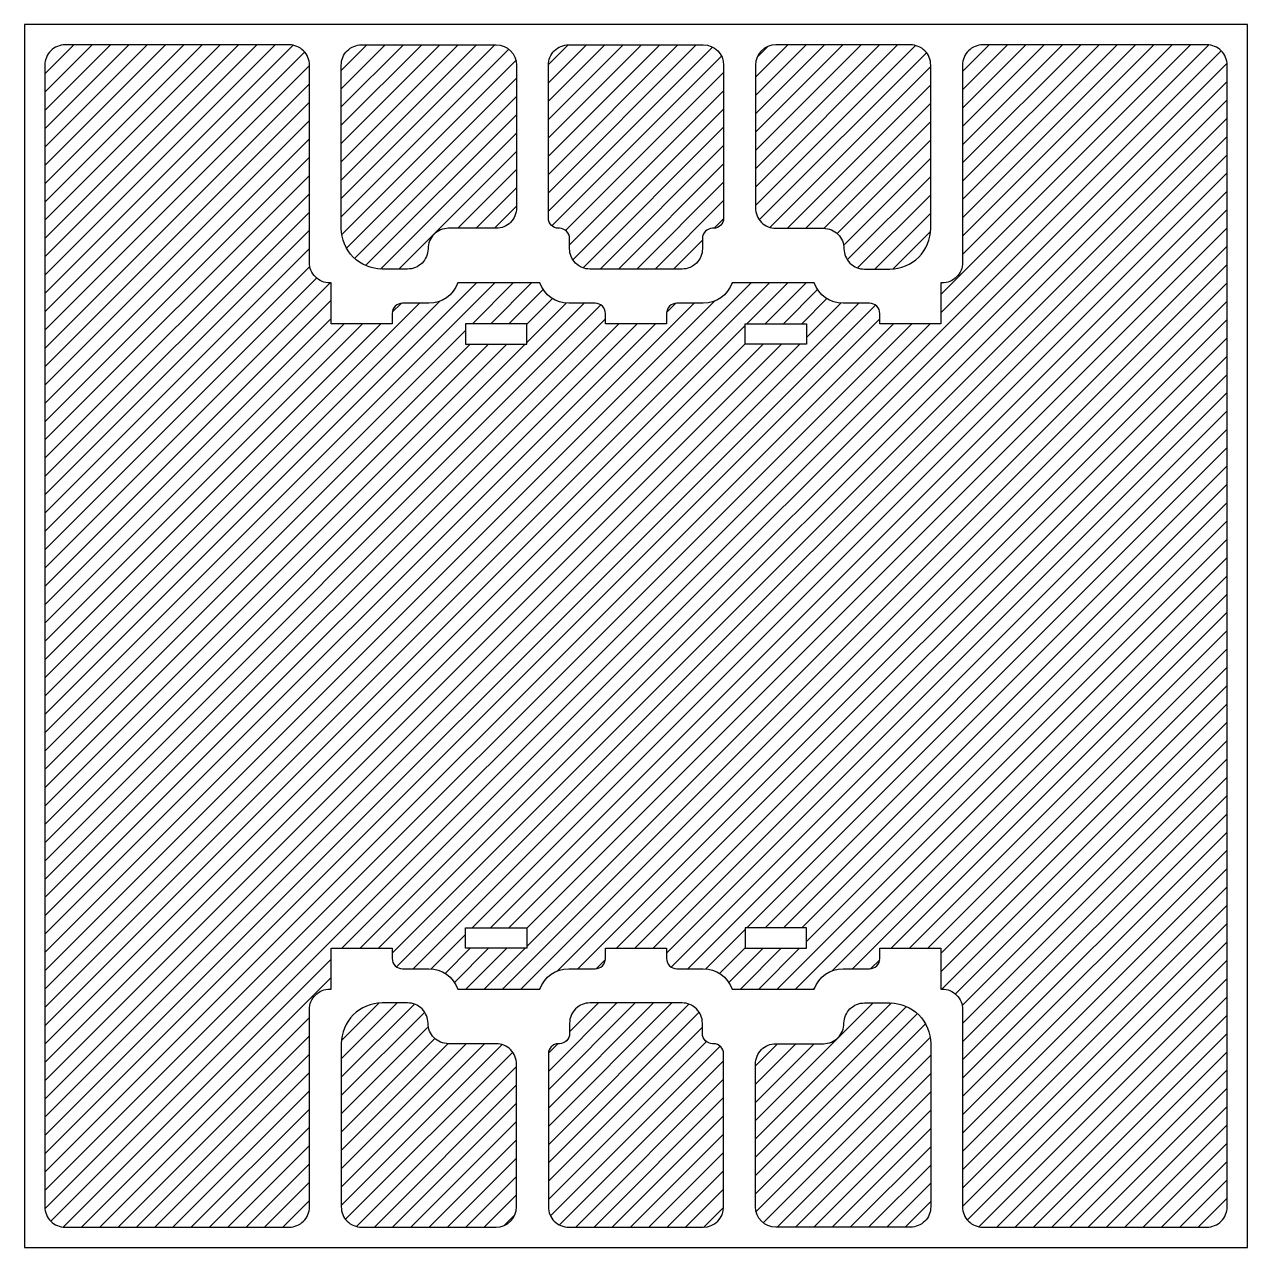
# Model space of a CAD drawing. Header units: millimetres. Extents: x -15 to 15, y -15 to 15.
import ezdxf

# ---------------------------------------------------------------- set-up
doc = ezdxf.new("R2010")
doc.units = ezdxf.units.MM
for name, color, linetype in [('glass_extents', 7, 'Continuous'), ('tc_etch_chemical', 1, 'Continuous'), ('tc_hatch', 1, 'Continuous')]:
    doc.layers.add(name, color=color, linetype=linetype)

msp = doc.modelspace()

# ---------------------------------------------------------------- hatches: boundary and pattern name
at = {"layer": 'tc_hatch'}
h = msp.add_hatch(dxfattribs=at)
h.set_pattern_fill('ANSI31', color=256, scale=0.1, style=0)
edge = h.paths.add_edge_path()
edge.add_arc((-14, -14), 0.5, 180, 270)
edge.add_line((-14, -14.5), (-8.51, -14.5))
edge.add_arc((-8.51, -14), 0.5, 270, 360)
edge.add_line((-8.01, -14), (-8.01, -9.161))
edge.add_arc((-7.51, -9.161), 0.5, 90, 180, ccw=False)
edge.add_line((-7.51, -8.661), (-7.48, -8.661))
edge.add_line((-7.48, -8.661), (-7.48, -7.661))
edge.add_line((-7.48, -7.661), (-5.98, -7.661))
edge.add_line((-5.98, -7.661), (-5.98, -7.911))
edge.add_arc((-5.73, -7.911), 0.25, 180, 270.0001)
edge.add_line((-5.73, -8.161), (-5.08, -8.161))
edge.add_arc((-5.08, -8.911), 0.75, 19.4712, 90, ccw=False)
edge.add_line((-4.373, -8.661), (-2.357, -8.661))
edge.add_arc((-1.65, -8.911), 0.75, 90, 160.5288, ccw=False)
edge.add_line((-1.65, -8.161), (-1, -8.161))
edge.add_arc((-1, -7.911), 0.25, 269.9999, 360)
edge.add_line((-0.75, -7.911), (-0.75, -7.661))
edge.add_line((-0.75, -7.661), (0.75, -7.661))
edge.add_line((0.75, -7.661), (0.75, -7.911))
edge.add_arc((1, -7.911), 0.25, 180, 270.0001)
edge.add_line((1, -8.161), (1.65, -8.161))
edge.add_arc((1.65, -8.911), 0.75, 19.4712, 90, ccw=False)
edge.add_line((2.357, -8.661), (4.373, -8.661))
edge.add_arc((5.08, -8.911), 0.75, 90, 160.5288, ccw=False)
edge.add_line((5.08, -8.161), (5.73, -8.161))
edge.add_arc((5.73, -7.911), 0.25, 269.9999, 360)
edge.add_line((5.98, -7.911), (5.98, -7.661))
edge.add_line((5.98, -7.661), (7.48, -7.661))
edge.add_line((7.48, -7.661), (7.48, -8.661))
edge.add_line((7.48, -8.661), (7.51, -8.661))
edge.add_arc((7.51, -9.161), 0.5, 0, 90, ccw=False)
edge.add_line((8.01, -9.161), (8.01, -14))
edge.add_arc((8.51, -14), 0.5, 180, 270)
edge.add_line((8.51, -14.5), (14, -14.5))
edge.add_arc((14, -14), 0.5, 270, 360)
edge.add_line((14.5, -14), (14.5, 14))
edge.add_arc((14, 14), 0.5, 0, 90)
edge.add_line((14, 14.5), (8.51, 14.5))
edge.add_arc((8.51, 14), 0.5, 90, 180)
edge.add_line((8.01, 14), (8.01, 9.161))
edge.add_arc((7.51, 9.161), 0.5, 270, 360, ccw=False)
edge.add_line((7.51, 8.661), (7.48, 8.661))
edge.add_line((7.48, 8.661), (7.48, 7.661))
edge.add_line((7.48, 7.661), (5.98, 7.661))
edge.add_line((5.98, 7.661), (5.98, 7.911))
edge.add_arc((5.73, 7.911), 0.25, 0, 90.0001)
edge.add_line((5.73, 8.161), (5.08, 8.161))
edge.add_arc((5.08, 8.911), 0.75, 199.4712, 270, ccw=False)
edge.add_line((4.373, 8.661), (2.357, 8.661))
edge.add_arc((1.65, 8.911), 0.75, 270, 340.5288, ccw=False)
edge.add_line((1.65, 8.161), (1, 8.161))
edge.add_arc((1, 7.911), 0.25, 89.9999, 180)
edge.add_line((0.75, 7.911), (0.75, 7.661))
edge.add_line((0.75, 7.661), (-0.75, 7.661))
edge.add_line((-0.75, 7.661), (-0.75, 7.911))
edge.add_arc((-1, 7.911), 0.25, 0, 90.0001)
edge.add_line((-1, 8.161), (-1.65, 8.161))
edge.add_arc((-1.65, 8.911), 0.75, 199.4712, 270, ccw=False)
edge.add_line((-2.357, 8.661), (-4.373, 8.661))
edge.add_arc((-5.08, 8.911), 0.75, 270, 340.5288, ccw=False)
edge.add_line((-5.08, 8.161), (-5.73, 8.161))
edge.add_arc((-5.73, 7.911), 0.25, 89.9999, 180)
edge.add_line((-5.98, 7.911), (-5.98, 7.661))
edge.add_line((-5.98, 7.661), (-7.48, 7.661))
edge.add_line((-7.48, 7.661), (-7.48, 8.661))
edge.add_line((-7.48, 8.661), (-7.51, 8.661))
edge.add_arc((-7.51, 9.161), 0.5, 180, 270, ccw=False)
edge.add_line((-8.01, 9.161), (-8.01, 14))
edge.add_arc((-8.51, 14), 0.5, 0, 90)
edge.add_line((-8.51, 14.5), (-14, 14.5))
edge.add_arc((-14, 14), 0.5, 90, 180)
edge.add_line((-14.5, 14), (-14.5, -14))
h.paths.add_polyline_path([(2.68, 7.661), (4.18, 7.661), (4.18, 7.161), (2.68, 7.161)], flags=16)
h.paths.add_polyline_path([(-2.68, 7.661), (-4.18, 7.661), (-4.18, 7.161), (-2.68, 7.161)], flags=16)
h.paths.add_polyline_path([(2.68, -7.661), (4.18, -7.661), (4.18, -7.161), (2.68, -7.161)], flags=16)
h.paths.add_polyline_path([(-2.68, -7.661), (-4.18, -7.661), (-4.18, -7.161), (-2.68, -7.161)], flags=16)
edge = h.paths.add_edge_path(flags=16)
edge.add_arc((-6.73, 14), 0.5, 90, 180, ccw=False)
edge.add_line((-6.73, 14.5), (-3.43, 14.5))
edge.add_arc((-3.43, 14), 0.5, 0.0001, 90, ccw=False)
edge.add_line((-2.93, 14), (-2.93, 10.5))
edge.add_arc((-3.43, 10.5), 0.5, -90, 0.0001, ccw=False)
edge.add_line((-3.43, 10), (-4.601, 10))
edge.add_arc((-4.601, 9.5), 0.5, 90, 180)
edge.add_arc((-5.601, 9.5), 0.5, 270, 360, ccw=False)
edge.add_line((-5.601, 9), (-6.23, 9))
edge.add_arc((-6.23, 10), 1, 180, 270, ccw=False)
edge.add_line((-7.23, 10), (-7.23, 14))
edge = h.paths.add_edge_path(flags=16)
edge.add_arc((6.73, 14), 0.5, 360, 450)
edge.add_line((6.73, 14.5), (3.43, 14.5))
edge.add_arc((3.43, 14), 0.5, 90, 179.9999)
edge.add_line((2.93, 14), (2.93, 10.5))
edge.add_arc((3.43, 10.5), 0.5, 179.9999, 270)
edge.add_line((3.43, 10), (4.601, 10))
edge.add_arc((4.601, 9.5), 0.5, 0, 90, ccw=False)
edge.add_arc((5.601, 9.5), 0.5, 180, 270)
edge.add_line((5.601, 9), (6.23, 9))
edge.add_arc((6.23, 10), 1, 270, 360)
edge.add_line((7.23, 10), (7.23, 14))
edge = h.paths.add_edge_path(flags=16)
edge.add_arc((-6.73, -14), 0.5, 180, 270)
edge.add_line((-6.73, -14.5), (-3.43, -14.5))
edge.add_arc((-3.43, -14), 0.5, 270, 359.9999)
edge.add_line((-2.93, -14), (-2.93, -10.5))
edge.add_arc((-3.43, -10.5), 0.5, 359.9999, 450)
edge.add_line((-3.43, -10), (-4.601, -10))
edge.add_arc((-4.601, -9.5), 0.5, 180, 270, ccw=False)
edge.add_arc((-5.601, -9.5), 0.5, 0, 90)
edge.add_line((-5.601, -9), (-6.23, -9))
edge.add_arc((-6.23, -10), 1, 90, 180)
edge.add_line((-7.23, -10), (-7.23, -14))
edge = h.paths.add_edge_path(flags=16)
edge.add_arc((6.73, -14), 0.5, -90, 0, ccw=False)
edge.add_line((6.73, -14.5), (3.43, -14.5))
edge.add_arc((3.43, -14), 0.5, 180.0001, 270, ccw=False)
edge.add_line((2.93, -14), (2.93, -10.5))
edge.add_arc((3.43, -10.5), 0.5, 90, 180.0001, ccw=False)
edge.add_line((3.43, -10), (4.601, -10))
edge.add_arc((4.601, -9.5), 0.5, 270, 360)
edge.add_arc((5.601, -9.5), 0.5, 90, 180, ccw=False)
edge.add_line((5.601, -9), (6.23, -9))
edge.add_arc((6.23, -10), 1, 0, 90, ccw=False)
edge.add_line((7.23, -10), (7.23, -14))
edge = h.paths.add_edge_path(flags=16)
edge.add_line((-1.879, 10), (-1.9, 10))
edge.add_arc((-1.9, 10.25), 0.25, 180, 270, ccw=False)
edge.add_line((-2.15, 10.25), (-2.15, 14))
edge.add_arc((-1.65, 14), 0.5, 90, 180, ccw=False)
edge.add_line((-1.65, 14.5), (1.65, 14.5))
edge.add_arc((1.65, 14), 0.5, 0.0001, 90, ccw=False)
edge.add_line((2.15, 14), (2.15, 10.25))
edge.add_arc((1.9, 10.25), 0.25, -90, 0.0001, ccw=False)
edge.add_line((1.9, 10), (1.879, 10))
edge.add_arc((1.879, 9.75), 0.25, 90, 180)
edge.add_line((1.629, 9.75), (1.629, 9.5))
edge.add_arc((1.129, 9.5), 0.5, 270, 360, ccw=False)
edge.add_line((1.129, 9), (-1.129, 9))
edge.add_arc((-1.129, 9.5), 0.5, 180, 270, ccw=False)
edge.add_line((-1.629, 9.5), (-1.629, 9.75))
edge.add_arc((-1.879, 9.75), 0.25, 0, 90)
edge = h.paths.add_edge_path(flags=16)
edge.add_line((-1.879, -10), (-1.9, -10))
edge.add_arc((-1.9, -10.25), 0.25, 90, 180)
edge.add_line((-2.15, -10.25), (-2.15, -14))
edge.add_arc((-1.65, -14), 0.5, 180, 270)
edge.add_line((-1.65, -14.5), (1.65, -14.5))
edge.add_arc((1.65, -14), 0.5, 270, 359.9999)
edge.add_line((2.15, -14), (2.15, -10.25))
edge.add_arc((1.9, -10.25), 0.25, 359.9999, 450)
edge.add_line((1.9, -10), (1.879, -10))
edge.add_arc((1.879, -9.75), 0.25, 180, 270, ccw=False)
edge.add_line((1.629, -9.75), (1.629, -9.5))
edge.add_arc((1.129, -9.5), 0.5, 0, 90)
edge.add_line((1.129, -9), (-1.129, -9))
edge.add_arc((-1.129, -9.5), 0.5, 90, 180)
edge.add_line((-1.629, -9.5), (-1.629, -9.75))
edge.add_arc((-1.879, -9.75), 0.25, 270, 360, ccw=False)

# ---------------------------------------------------------------- linework, layer by layer
at = {"layer": 'glass_extents'}
msp.add_lwpolyline([(-15, -15), (15, -15), (15, 15), (-15, 15)], close=True, dxfattribs=at)
at = {"layer": 'tc_etch_chemical'}
for points in [[(-14.5, -14, 0.414214), (-14, -14.5), (-8.51, -14.5, 0.414214), (-8.01, -14), (-8.01, -9.161, -0.414214), (-7.51, -8.661), (-7.48, -8.661), (-7.48, -7.661), (-5.98, -7.661), (-5.98, -7.911, 0.414214), (-5.73, -8.161), (-5.08, -8.161, -0.317837), (-4.373, -8.661), (-2.357, -8.661, -0.317837), (-1.65, -8.161), (-1, -8.161, 0.414214), (-0.75, -7.911), (-0.75, -7.661), (0.75, -7.661), (0.75, -7.911, 0.414214), (1, -8.161), (1.65, -8.161, -0.317838), (2.357, -8.661), (4.373, -8.661, -0.317837), (5.08, -8.161), (5.73, -8.161, 0.414214), (5.98, -7.911), (5.98, -7.661), (7.48, -7.661), (7.48, -8.661), (7.51, -8.661, -0.414214), (8.01, -9.161), (8.01, -14, 0.414214), (8.51, -14.5), (14, -14.5, 0.414214), (14.5, -14), (14.5, 14, 0.414214), (14, 14.5), (8.51, 14.5, 0.414214), (8.01, 14), (8.01, 9.161, -0.414214), (7.51, 8.661), (7.48, 8.661), (7.48, 7.661), (5.98, 7.661), (5.98, 7.911, 0.414214), (5.73, 8.161), (5.08, 8.161, -0.317837), (4.373, 8.661), (2.357, 8.661, -0.317838), (1.65, 8.161), (1, 8.161, 0.414214), (0.75, 7.911), (0.75, 7.661), (-0.75, 7.661), (-0.75, 7.911, 0.414214), (-1, 8.161), (-1.65, 8.161, -0.317837), (-2.357, 8.661), (-4.373, 8.661, -0.317837), (-5.08, 8.161), (-5.73, 8.161, 0.414214), (-5.98, 7.911), (-5.98, 7.661), (-7.48, 7.661), (-7.48, 8.661), (-7.51, 8.661, -0.414214), (-8.01, 9.161), (-8.01, 14, 0.414214), (-8.51, 14.5), (-14, 14.5, 0.414214), (-14.5, 14)], [(-7.23, 14, -0.414214), (-6.73, 14.5), (-3.43, 14.5, -0.414213), (-2.93, 14), (-2.93, 10.5, -0.414214), (-3.43, 10), (-4.601, 10, 0.414214), (-5.101, 9.5, -0.414214), (-5.601, 9), (-6.23, 9, -0.414214), (-7.23, 10)], [(-1.879, 10), (-1.9, 10, -0.414214), (-2.15, 10.25), (-2.15, 14, -0.414214), (-1.65, 14.5), (1.65, 14.5, -0.414213), (2.15, 14), (2.15, 10.25, -0.414214), (1.9, 10), (1.879, 10, 0.414214), (1.629, 9.75), (1.629, 9.5, -0.414214), (1.129, 9), (-1.129, 9, -0.414214), (-1.629, 9.5), (-1.629, 9.75, 0.414214)], [(7.23, 14, 0.414214), (6.73, 14.5), (3.43, 14.5, 0.414213), (2.93, 14), (2.93, 10.5, 0.414214), (3.43, 10), (4.601, 10, -0.414214), (5.101, 9.5, 0.414214), (5.601, 9), (6.23, 9, 0.414214), (7.23, 10)], [(-7.23, -14, 0.414214), (-6.73, -14.5), (-3.43, -14.5, 0.414213), (-2.93, -14), (-2.93, -10.5, 0.414214), (-3.43, -10), (-4.601, -10, -0.414214), (-5.101, -9.5, 0.414214), (-5.601, -9), (-6.23, -9, 0.414214), (-7.23, -10)], [(-1.879, -10), (-1.9, -10, 0.414214), (-2.15, -10.25), (-2.15, -14, 0.414214), (-1.65, -14.5), (1.65, -14.5, 0.414213), (2.15, -14), (2.15, -10.25, 0.414214), (1.9, -10), (1.879, -10, -0.414214), (1.629, -9.75), (1.629, -9.5, 0.414214), (1.129, -9), (-1.129, -9, 0.414214), (-1.629, -9.5), (-1.629, -9.75, -0.414214)], [(7.23, -14, -0.414214), (6.73, -14.5), (3.43, -14.5, -0.414213), (2.93, -14), (2.93, -10.5, -0.414214), (3.43, -10), (4.601, -10, 0.414214), (5.101, -9.5, -0.414214), (5.601, -9), (6.23, -9, -0.414214), (7.23, -10)]]:
    msp.add_lwpolyline(points, format="xyb", close=True, dxfattribs=at)
for points in [[(-2.68, 7.661), (-4.18, 7.661), (-4.18, 7.161), (-2.68, 7.161)], [(2.68, 7.661), (4.18, 7.661), (4.18, 7.161), (2.68, 7.161)], [(-2.68, -7.661), (-4.18, -7.661), (-4.18, -7.161), (-2.68, -7.161)], [(2.68, -7.661), (4.18, -7.661), (4.18, -7.161), (2.68, -7.161)]]:
    msp.add_lwpolyline(points, close=True, dxfattribs=at)

doc.saveas('drawing.dxf')
